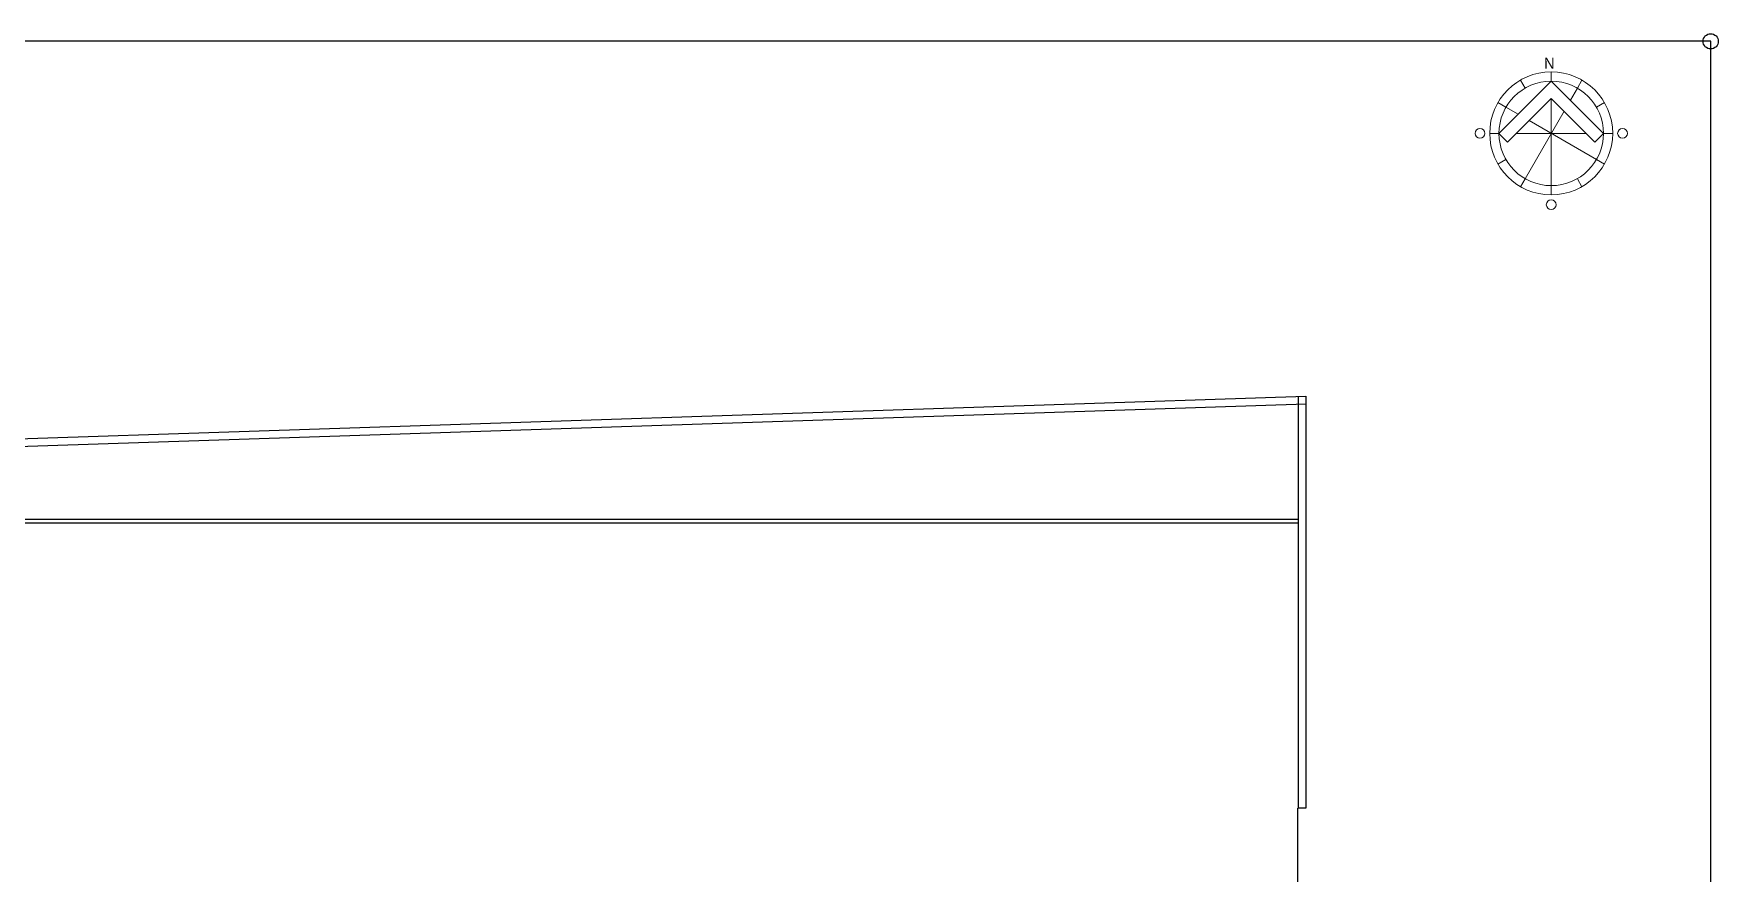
# Model space of a CAD drawing. Header units: millimetres. Extents: x -327709 to -233612, y 250954 to 312605.
# Drawn here: x -256297 to -234206, y 301080 to 312087 of the extents above; entities that cross this region are included whole.
import ezdxf

# ---------------------------------------------------------------- set-up
doc = ezdxf.new("R2010")
doc.units = ezdxf.units.MM
doc.layers.add('P4', color=7, linetype='Continuous', lineweight=18)
doc.styles.add('BankGothic Md BT', font='bgothm.ttf')

# ---------------------------------------------------------------- blocks, each defined once
blk = doc.blocks.new('Group-144-1')
at = {"color": 7, "linetype": 'Continuous', "lineweight": 18}
for p, q in [((-0.345, 0.595), (-0.405, 0.7)), ((-0.002, 0.687), (-0.002, 0.808)), ((0.341, 0.595), (0.401, 0.7)), ((-0.002, 0.459), (-0.002, -0.684)), ((0.249, 0.436), (0.341, 0.595)), ((-0.595, 0.344), (-0.7, 0.405)), ((-0.436, 0.252), (-0.595, 0.344)), ((-0.345, -0.592), (0.166, 0.291)), ((0.592, 0.344), (0.696, 0.405)), ((-0.687, 0.002), (-0.808, 0.002)), ((-0.459, 0.002), (0.455, 0.001)), ((0.592, -0.341), (-0.292, 0.169)), ((0.684, 0.001), (0.805, 0.001)), ((-0.596, -0.341), (-0.7, -0.402)), ((0.592, -0.341), (0.696, -0.402)), ((-0.345, -0.592), (-0.405, -0.697)), ((0.341, -0.592), (0.401, -0.697)), ((-0.002, -0.805), (-0.002, -0.684))]:
    blk.add_line(p, q, dxfattribs=at)
for points in [[(-0.687, 0.002), (-0.573, -0.112), (-0.002, 0.459), (0.57, -0.113), (0.684, 0.001), (-0.002, 0.687), (-0.687, 0.002)], [(-0.687, 0.002), (-0.002, 0.687), (0.684, 0.001)], [(-0.573, -0.112), (-0.002, 0.459), (0.57, -0.113)]]:
    blk.add_lwpolyline(points, dxfattribs=at)
for centre, radius in [((-0.002, 0.002), 0.806), ((-0.002, 0.002), 0.685), ((-0.936, 0.002), 0.064), ((0.933, 0.002), 0.064), ((-0.002, -0.933), 0.064)]:
    blk.add_circle(centre, radius, dxfattribs=at)
at = {"color": 7, "insert": (-0.095, 0.993), "char_height": 0.142, "attachment_point": 1, "rotation": 359.9963, "line_spacing_factor": 1.008048, "style": 'BankGothic Md BT'}
blk.add_mtext('N', dxfattribs=at)
blk = doc.blocks.new('nortes 2d 2_Sc2')
at = {"color": 7}
blk.add_blockref('Group-144-1', (0, 0), dxfattribs=at)

msp = doc.modelspace()

# ---------------------------------------------------------------- linework, layer by layer
at = {"layer": 'P4', "color": 0, "linetype": 'Continuous', "lineweight": -2}
for p, q in [((-272782.21178, 306235.4222), (-239614.5566, 307334.61474)), ((-239714.57365, 307334.61474), (-239714.57365, 301932.77702)), ((-239614.5566, 307334.61474), (-239614.5566, 301932.77702)), ((-272682.19473, 306138.66486), (-239611.2438, 307234.65257)), ((-287169.66489, 305723.42334), (-239714.57365, 305723.42334)), ((-287169.66489, 305673.41481), (-239714.57365, 305673.41481)), ((-239721.63239, 300105.46546), (-239721.63239, 301932.77702)), ((-239614.5566, 301932.77702), (-239721.63239, 301932.77702))]:
    msp.add_line(p, q, dxfattribs=at)
msp.add_lwpolyline([(-292955.65142, 251826.92186), (-234305.65142, 251826.92186), (-234305.65142, 311987.17937), (-292955.65142, 311987.17937)], close=True, dxfattribs=at)
msp.add_circle((-234305.65142, 311987.17937), 100.01705, dxfattribs=at)

# ---------------------------------------------------------------- block references
at = {"layer": 'P4', "color": 0, "lineweight": -2, "xscale": 1000.17053206043, "yscale": 1000.17053206043, "zscale": 1000.17053206043}
msp.add_blockref('nortes 2d 2_Sc2', (-236394.90359, 310778.6922), dxfattribs=at)

doc.saveas('drawing.dxf')
